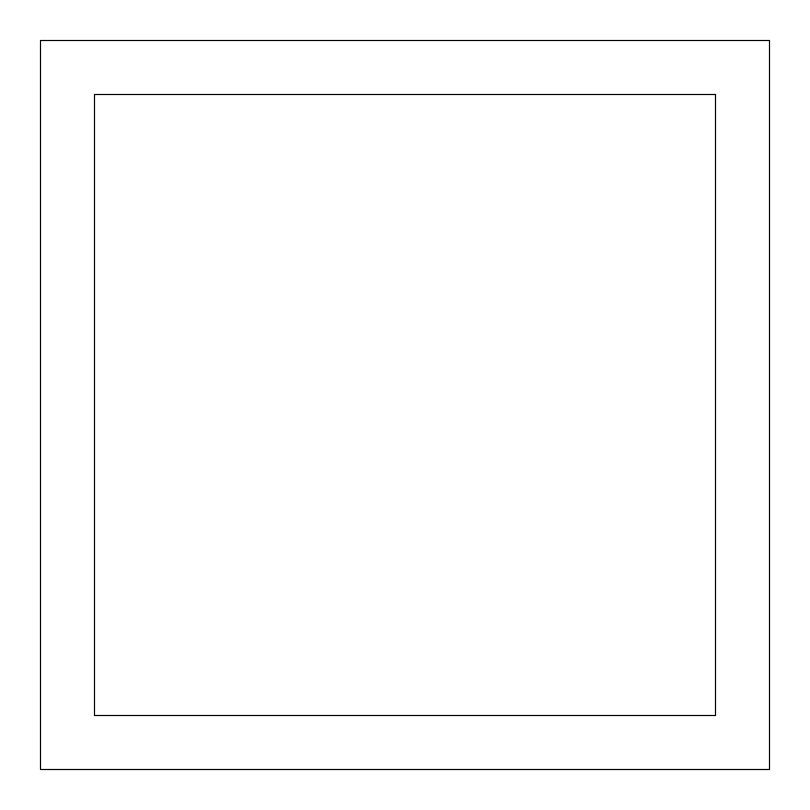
<?xml version="1.0" encoding="UTF-8"?>
<svg xmlns="http://www.w3.org/2000/svg" width="810" height="810" viewBox="0 0 810 810"><rect width="100%" height="100%" fill="white"/><g stroke="black" fill="none" stroke-linecap="round" stroke-linejoin="round"><path stroke-width="1.21" d="M769.5 40.5L40.5 40.5L40.5 769.5L769.5 769.5L769.5 40.5M715.503 94.497L94.497 94.497L94.497 715.503L715.503 715.503L715.503 94.497"/></g></svg>
